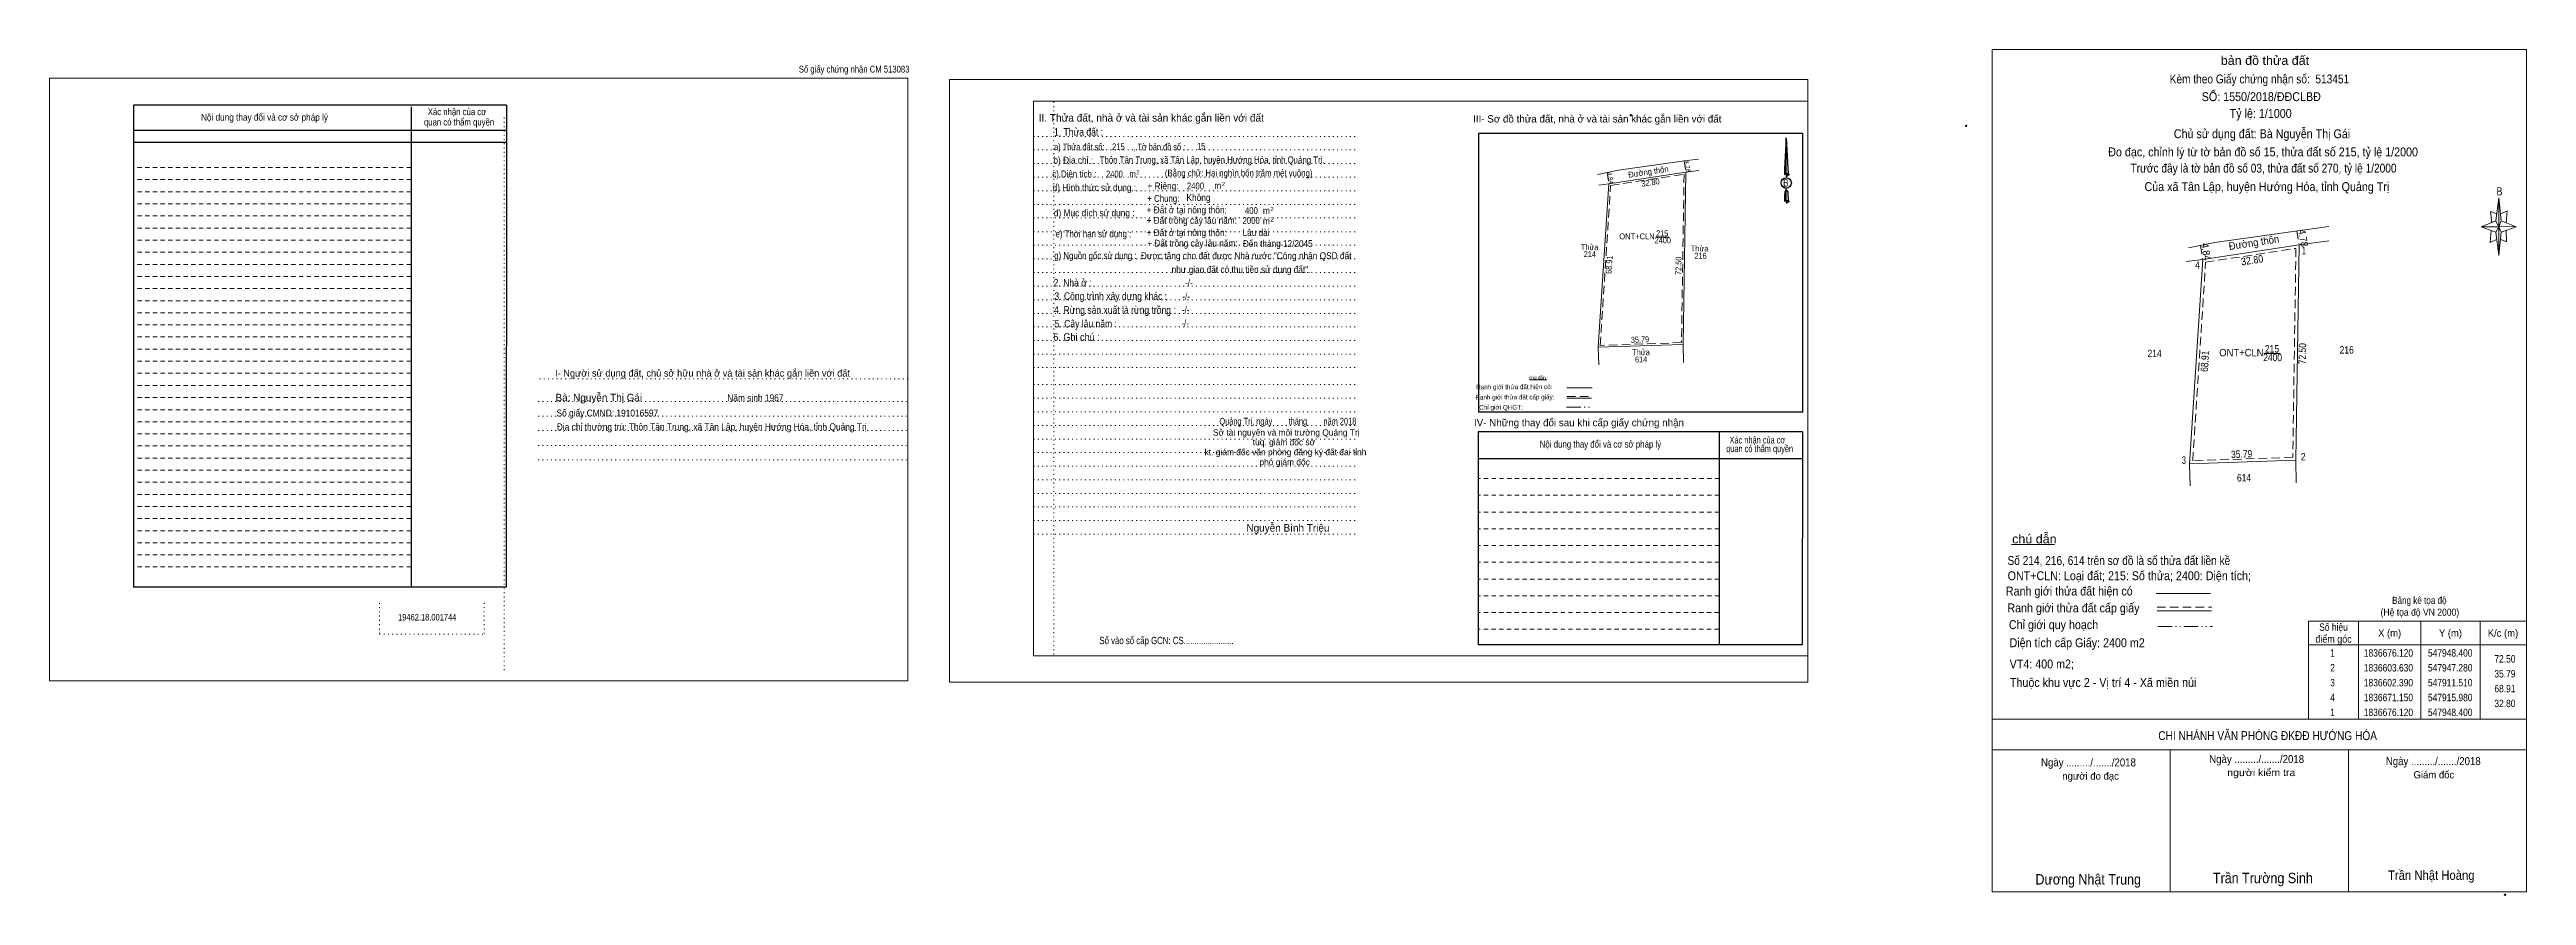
# Model space of a CAD drawing. Header units: metres. Extents: x 547191 to 549251, y 1835754 to 1836742.
# Drawn here: x 547191 to 548025, y 1836457 to 1836742 of the extents above; entities that cross this region are included whole.
import ezdxf
from ezdxf.enums import TextEntityAlignment as Align

# ---------------------------------------------------------------- set-up
doc = ezdxf.new("R2010")
doc.units = ezdxf.units.M
doc.header["$LTSCALE"] = 0.96
doc.header["$PDMODE"] = 32
doc.header["$PDSIZE"] = 0.48
for name, pattern in [('DASH_DOUBLE_DOT', [9.2, 5, -1.2, 0.3, -1.2, 0.3, -1.2]), ('DOTTED', [1.5, 0.3, -1.2]), ('MEDIUM_DASHED', [4.5, 3, -1.5]), ('SHORT_DASHED', [2.7, 1.5, -1.2])]:
    doc.linetypes.add(name, pattern=pattern)
for name, color, linetype, lineweight in [('1', 7, 'DOTTED', 13), ('10', 7, 'Continuous', 13), ('17', 7, 'Continuous', 13), ('18', 7, 'Continuous', 25), ('23', 7, 'Continuous', 13), ('28', 7, 'SHORT_DASHED', 13), ('30', 7, 'Continuous', 13), ('5', 7, 'Continuous', 13), ('55', 7, 'Continuous', 13), ('6', 7, 'Continuous', 13), ('63', 7, 'Continuous', 13)]:
    doc.layers.add(name, color=color, linetype=linetype, lineweight=lineweight)
doc.layers.add('40', color=7, linetype='Continuous')

msp = doc.modelspace()

# ---------------------------------------------------------------- linework, layer by layer
at = {"layer": '1'}
for p, q in [((547343.69, 1836718.96), (547343.69, 1836532.22)), ((547528.89, 1836724.26), (547528.89, 1836537.58)), ((547522.09, 1836712.58), (547532.65, 1836712.58)), ((547522.09, 1836712.58), (547630.65, 1836712.58)), ((547522.09, 1836708.1), (547630.65, 1836708.1)), ((547522.09, 1836703.5), (547630.65, 1836703.5)), ((547522.09, 1836698.9), (547630.65, 1836698.9)), ((547522.09, 1836694.32), (547630.65, 1836694.32)), ((547522.09, 1836689.74), (547630.65, 1836689.74)), ((547522.09, 1836685.18), (547630.65, 1836685.18)), ((547522.09, 1836680.54), (547630.65, 1836680.54)), ((547522.09, 1836675.98), (547630.65, 1836675.98)), ((547522.09, 1836671.44), (547630.65, 1836671.44)), ((547522.09, 1836666.78), (547630.65, 1836666.78)), ((547522.09, 1836662.26), (547630.65, 1836662.26)), ((547522.09, 1836657.66), (547630.65, 1836657.66)), ((547522.09, 1836653.06), (547630.65, 1836653.06)), ((547522.09, 1836648.52), (547630.65, 1836648.52)), ((547522.09, 1836643.92), (547630.65, 1836643.92)), ((547522.09, 1836639.36), (547630.65, 1836639.36)), ((547522.09, 1836634.78), (547630.65, 1836634.78)), ((547355.61, 1836631.02), (547479.69, 1836631.02)), ((547522.09, 1836629.1), (547630.65, 1836629.1)), ((547355.17, 1836623.38), (547479.25, 1836623.38)), ((547355.17, 1836618.46), (547479.25, 1836618.46)), ((547522.09, 1836624.46), (547630.65, 1836624.46)), ((547522.09, 1836619.9), (547630.65, 1836619.9)), ((547355.17, 1836613.6), (547479.25, 1836613.6)), ((547522.09, 1836615.3), (547630.65, 1836615.3)), ((547522.09, 1836610.74), (547630.65, 1836610.74)), ((547355.17, 1836608.58), (547479.25, 1836608.58)), ((547355.17, 1836603.7), (547479.25, 1836603.7)), ((547522.09, 1836606.18), (547630.65, 1836606.18)), ((547522.09, 1836601.58), (547630.65, 1836601.58)), ((547522.09, 1836597.04), (547630.65, 1836597.04)), ((547522.09, 1836592.42), (547630.65, 1836592.42)), ((547522.09, 1836587.86), (547630.65, 1836587.86)), ((547522.09, 1836583.26), (547630.65, 1836583.26)), ((547522.09, 1836578.68), (547630.65, 1836578.68)), ((547301.69, 1836555.58), (547301.69, 1836544.98)), ((547336.93, 1836555.58), (547336.93, 1836544.98)), ((547301.69, 1836544.98), (547336.93, 1836544.98))]:
    msp.add_line(p, q, dxfattribs=at)
at = {"layer": '1', "linetype": 'Continuous'}
for p, q in [((547522.09, 1836724.5), (547782.93, 1836724.5)), ((547522.09, 1836724.5), (547522.09, 1836537.7)), ((547782.93, 1836724.5), (547782.93, 1836536.2)), ((547522.09, 1836537.7), (547782.93, 1836537.7))]:
    msp.add_line(p, q, dxfattribs=at)
for points in [[(547190.53, 1836529.3), (547479.71, 1836529.3), (547479.71, 1836732.22), (547190.53, 1836732.22)], [(547190.53, 1836732.22), (547479.71, 1836732.22), (547479.71, 1836529.3), (547190.53, 1836529.3)], [(547493.77, 1836528.9), (547782.93, 1836528.9), (547782.93, 1836731.82), (547493.77, 1836731.82)]]:
    msp.add_lwpolyline(points, close=True, dxfattribs=at)
msp.add_lwpolyline([(547532.65, 1836724.5), (547782.93, 1836724.5), (547782.93, 1836537.7), (547532.65, 1836537.7)], dxfattribs=at)
at = {"layer": '1', "linetype": 'MEDIUM_DASHED'}
msp.add_lwpolyline([(547947.38, 1836674.95), (547946.29, 1836604.6), (547912.58, 1836603.43), (547916.93, 1836670.28)], close=True, dxfattribs=at)
at = {"layer": '10'}
for p, q in [((547948.4, 1836676.12), (547915.98, 1836671.15)), ((547948.4, 1836676.12), (547947.28, 1836603.63)), ((547911.51, 1836602.39), (547915.98, 1836671.15))]:
    msp.add_line(p, q, dxfattribs=at)
at = {"layer": '17'}
msp.add_line((547851.51, 1836575.17), (547865.99, 1836575.17), dxfattribs=at)
at = {"layer": '18'}
for p, q in [((547775.61, 1836712.22), (547776.29, 1836699.78)), ((547775.61, 1836712.22), (547776.29, 1836699.78)), ((547775.61, 1836712.22), (547776.29, 1836699.78)), ((547775.09, 1836701.66), (547775.01, 1836699.78)), ((547775.61, 1836700.14), (547775.61, 1836699.62)), ((547775.61, 1836699.62), (547775.61, 1836699.34)), ((547775.61, 1836699.34), (547775.61, 1836698.9)), ((547775.61, 1836699.34), (547775.61, 1836698.9)), ((547775.61, 1836699.34), (547775.61, 1836698.9)), ((547775.61, 1836694.66), (547775.61, 1836695.26)), ((547775.61, 1836694.66), (547775.61, 1836695.26)), ((547775.61, 1836694.66), (547775.61, 1836695.26)), ((547775.61, 1836694.66), (547776.13, 1836693.94)), ((547775.61, 1836694.66), (547776.13, 1836693.94)), ((547775.61, 1836694.66), (547776.13, 1836693.94)), ((547776.13, 1836693.94), (547776.29, 1836690.74)), ((547776.13, 1836693.94), (547776.29, 1836690.74)), ((547776.13, 1836693.94), (547776.29, 1836690.74)), ((547775.61, 1836691.14), (547775.61, 1836690.64)), ((547775.61, 1836690.64), (547775.61, 1836690.3))]:
    msp.add_line(p, q, dxfattribs=at)
for points in [[(547775.61, 1836700.14), (547775.61, 1836712.22), (547775.09, 1836701.66)], [(547775.61, 1836691.14), (547775.61, 1836694.66), (547775.21, 1836693.94), (547775.09, 1836692.64), (547775.01, 1836690.74)]]:
    msp.add_lwpolyline(points, dxfattribs=at)
msp.add_ellipse((547775.633, 1836696.9766), major_axis=(0, 1.7728), ratio=0.983453, dxfattribs=at)
for centre, start_param, end_param in [((547775.6337, 1836699.7083), 1.57079633, 3.07445202), ((547775.6337, 1836699.7083), 0.06714063, 1.57079633), ((547775.6337, 1836699.7083), 4.71238898, 6.28318531), ((547775.6337, 1836690.6602), 2.49106941, 3.07427841), ((547775.6337, 1836690.6602), 1.57079633, 2.49106941), ((547775.6337, 1836690.6602), 0.06714063, 1.57079633), ((547775.6337, 1836690.6602), 4.71238898, 6.28318531)]:
    msp.add_ellipse(centre, major_axis=(0.6391, 0), ratio=0.655448, start_param=start_param, end_param=end_param, dxfattribs=at)
for p in [(547776.29, 1836699.78), (547776.29, 1836690.74)]:
    msp.add_point(p, dxfattribs=at)
at = {"layer": '23'}
for p, q in [((547920.02, 1836676.89), (547911.12, 1836675.1)), ((547958.49, 1836677.48), (547948.4, 1836676.12)), ((547915.98, 1836671.15), (547910.43, 1836670.55))]:
    msp.add_line(p, q, dxfattribs=at)
msp.add_lwpolyline([(547958.43, 1836682.26), (547948.8, 1836681.01), (547920.02, 1836676.89)], dxfattribs=at)
at = {"layer": '28', "linetype": 'Continuous', "lineweight": 25}
for p, q in [((547344.53, 1836723.12), (547218.81, 1836723.12)), ((547312.31, 1836722.62), (547312.41, 1836560.82)), ((547344.53, 1836723.12), (547344.39, 1836560.82)), ((547344.53, 1836714.66), (547218.93, 1836714.66)), ((547344.53, 1836714.66), (547218.93, 1836714.66)), ((547344.53, 1836710.56), (547218.93, 1836710.56)), ((547671.99, 1836713.68), (547671.99, 1836619.78)), ((547781.21, 1836619.78), (547671.99, 1836619.78)), ((547753.01, 1836613.18), (547753.07, 1836541.42)), ((547781.13, 1836613.18), (547781.05, 1836541.42)), ((547781.05, 1836604.06), (547671.83, 1836604.06)), ((547344.39, 1836560.82), (547218.81, 1836560.9)), ((547781.05, 1836541.42), (547671.83, 1836541.42))]:
    msp.add_line(p, q, dxfattribs=at)
at = {"layer": '28'}
for p, q in [((547312.31, 1836702.18), (547218.81, 1836702.18)), ((547312.31, 1836698.1), (547218.81, 1836698.1)), ((547312.31, 1836694.02), (547218.81, 1836694.02)), ((547312.31, 1836689.9), (547218.81, 1836689.9)), ((547312.31, 1836685.86), (547218.81, 1836685.86)), ((547312.31, 1836681.78), (547218.81, 1836681.78)), ((547312.31, 1836677.66), (547218.81, 1836677.66)), ((547312.31, 1836673.66), (547218.81, 1836673.66)), ((547312.31, 1836669.54), (547218.81, 1836669.54)), ((547312.31, 1836665.5), (547218.81, 1836665.5)), ((547312.31, 1836661.42), (547218.81, 1836661.42)), ((547312.31, 1836657.3), (547218.81, 1836657.3)), ((547312.31, 1836653.2), (547218.81, 1836653.2)), ((547312.31, 1836649.18), (547218.81, 1836649.18)), ((547312.31, 1836645.1), (547218.81, 1836645.1)), ((547312.31, 1836641.02), (547218.81, 1836641.02)), ((547312.31, 1836636.94), (547218.81, 1836636.94)), ((547312.31, 1836632.9), (547218.81, 1836632.9)), ((547312.31, 1836628.82), (547218.81, 1836628.82)), ((547312.31, 1836624.7), (547218.81, 1836624.7)), ((547312.31, 1836620.62), (547218.81, 1836620.62)), ((547312.31, 1836616.58), (547218.81, 1836616.58)), ((547312.31, 1836612.46), (547218.81, 1836612.46)), ((547312.31, 1836608.4), (547218.81, 1836608.4)), ((547312.31, 1836604.3), (547218.81, 1836604.3)), ((547312.31, 1836600.22), (547218.81, 1836600.22)), ((547312.31, 1836596.18), (547218.81, 1836596.18)), ((547753.01, 1836597.46), (547671.83, 1836597.46)), ((547312.31, 1836592.08), (547218.81, 1836592.08)), ((547312.31, 1836588.02), (547218.81, 1836588.02)), ((547753.01, 1836591.84), (547671.83, 1836591.84)), ((547753.01, 1836586.14), (547671.83, 1836586.14)), ((547312.31, 1836583.94), (547218.81, 1836583.94)), ((547312.31, 1836579.88), (547218.81, 1836579.88)), ((547753.01, 1836580.5), (547671.83, 1836580.5)), ((547312.31, 1836575.82), (547218.81, 1836575.82)), ((547312.31, 1836571.7), (547218.81, 1836571.7)), ((547312.31, 1836567.7), (547218.81, 1836567.7)), ((547753.01, 1836574.86), (547671.83, 1836574.86)), ((547753.01, 1836569.3), (547671.83, 1836569.3)), ((547753.01, 1836563.58), (547671.83, 1836563.58)), ((547753.01, 1836557.98), (547671.83, 1836557.98)), ((547752.93, 1836552.3), (547671.83, 1836552.3)), ((547752.93, 1836546.66), (547671.83, 1836546.66))]:
    msp.add_line(p, q, dxfattribs=at)
at = {"layer": '28', "linetype": 'Continuous', "lineweight": 25}
for points in [[(547344.53, 1836723.12), (547218.81, 1836723.12), (547218.81, 1836560.9)], [(547781.21, 1836619.78), (547781.21, 1836713.68), (547671.99, 1836713.68)], [(547781.13, 1836613.18), (547671.83, 1836613.18), (547671.83, 1836541.42)]]:
    msp.add_lwpolyline(points, dxfattribs=at)
at = {"layer": '28'}
msp.add_point((547723.31, 1836719.76), dxfattribs=at)
at = {"layer": '30'}
for p, q in [((547911.51, 1836602.39), (547947.28, 1836603.63)), ((547911.51, 1836602.39), (547911.7, 1836594.98)), ((547947.28, 1836603.63), (547947.43, 1836595.95))]:
    msp.add_line(p, q, dxfattribs=at)
at = {"layer": '5'}
for p, q in [((547845.03, 1836458.29), (547845.03, 1836741.89)), ((548014.75, 1836684.17), (548015.75, 1836691.97)), ((548014.75, 1836680.37), (548009.75, 1836682.17)), ((548016.55, 1836680.37), (548015.75, 1836672.57)), ((548018.35, 1836677.17), (548016.35, 1836677.97)), ((548016.55, 1836684.17), (548021.55, 1836682.17)), ((548018.15, 1836680.97), (548018.35, 1836677.17)), ((547905.03, 1836458.29), (547905.03, 1836506.09)), ((547965.03, 1836458.29), (547965.03, 1836506.09))]:
    msp.add_line(p, q, dxfattribs=at)
for points in [[(547845.03, 1836741.89), (548025.03, 1836741.89), (548025.03, 1836458.29)], [(548015.15, 1836686.57), (548012.95, 1836687.37), (548013.35, 1836683.57)], [(548016.35, 1836686.57), (548018.55, 1836687.57), (548018.15, 1836683.57)], [(548015.75, 1836682.17), (548014.75, 1836684.17), (548009.75, 1836682.17)], [(548013.15, 1836680.97), (548012.75, 1836676.97), (548014.95, 1836677.97)], [(548015.75, 1836682.17), (548016.55, 1836680.37), (548021.55, 1836682.17)]]:
    msp.add_lwpolyline(points, dxfattribs=at)
for points in [[(548015.75, 1836691.97), (548016.55, 1836684.17), (548015.75, 1836682.17)], [(548015.75, 1836682.17), (548009.75, 1836682.17), (548014.75, 1836684.17), (548016.55, 1836680.37), (548021.55, 1836682.17), (548015.75, 1836682.37)], [(548015.75, 1836682.17), (548015.75, 1836672.57), (548014.75, 1836680.37)]]:
    msp.add_lwpolyline(points, close=True, dxfattribs=at)
msp.add_point((547836.25, 1836716.19), dxfattribs=at)
at = {"layer": '55'}
for p, q in [((547719.14, 1836701.23), (547712.02, 1836699.8)), ((547712.33, 1836641.63), (547715.9, 1836696.64)), ((547715.9, 1836696.64), (547712.49, 1836696.28)), ((547741.84, 1836700.61), (547740.94, 1836642.62)), ((547731.72, 1836678.73), (547736.12, 1836678.73)), ((547712.33, 1836641.63), (547740.94, 1836642.62)), ((547712.33, 1836641.63), (547712.48, 1836635.7)), ((547740.94, 1836642.62), (547741.06, 1836636.48)), ((547689.27, 1836630.62), (547694.93, 1836630.66)), ((547701.69, 1836628), (547710.27, 1836628)), ((547701.77, 1836624.52), (547710.01, 1836624.52)), ((547701.77, 1836624.52), (547710.01, 1836624.52))]:
    msp.add_line(p, q, dxfattribs=at)
at = {"layer": '55', "linetype": 'MEDIUM_DASHED'}
for p, q in [((547741.26, 1836704.4), (547741.84, 1836700.61)), ((547715.31, 1836700.46), (547715.9, 1836696.64)), ((547701.77, 1836625.06), (547710.21, 1836625.06))]:
    msp.add_line(p, q, dxfattribs=at)
at = {"layer": '55', "linetype": 'DASH_DOUBLE_DOT'}
msp.add_line((547701.65, 1836621.42), (547710.21, 1836621.42), dxfattribs=at)
at = {"layer": '55'}
for points in [[(547746.18, 1836701.2), (547741.84, 1836700.61), (547715.9, 1836696.64)], [(547746.04, 1836705.02), (547742.16, 1836704.52), (547719.14, 1836701.23)]]:
    msp.add_lwpolyline(points, dxfattribs=at)
at = {"layer": '55', "linetype": 'MEDIUM_DASHED'}
msp.add_lwpolyline([(547741.22, 1836699.92), (547740.35, 1836643.2), (547712.96, 1836642.26), (547716.48, 1836696.12)], close=True, dxfattribs=at)
at = {"layer": '6'}
for p, q in [((547900.31, 1836558.73), (547918.59, 1836558.73)), ((547900.59, 1836552.89), (547918.87, 1836552.89)), ((547845.03, 1836516.41), (548025.03, 1836516.41)), ((547845.03, 1836506.09), (548025.03, 1836506.09)), ((548025.03, 1836458.29), (547845.03, 1836458.29))]:
    msp.add_line(p, q, dxfattribs=at)
at = {"layer": '6', "linetype": 'MEDIUM_DASHED'}
msp.add_line((547900.59, 1836554.13), (547918.99, 1836554.13), dxfattribs=at)
at = {"layer": '6'}
msp.add_point((548017.81, 1836457.29), dxfattribs=at)
at = {"layer": '63', "linetype": 'MEDIUM_DASHED'}
for p, q in [((547947.68, 1836680.85), (547948.4, 1836676.12)), ((547915.24, 1836675.93), (547915.98, 1836671.15))]:
    msp.add_line(p, q, dxfattribs=at)
at = {"layer": '63'}
for p, q in [((547936.56, 1836639.52), (547942.06, 1836639.52)), ((547968.43, 1836549.41), (547968.43, 1836516.41)), ((547989.43, 1836549.41), (547989.43, 1836516.41)), ((548009.43, 1836549.41), (548009.43, 1836516.41)), ((547951.63, 1836541.41), (548025.03, 1836541.41))]:
    msp.add_line(p, q, dxfattribs=at)
at = {"layer": '63', "linetype": 'DASH_DOUBLE_DOT'}
msp.add_line((547900.83, 1836547.61), (547919.23, 1836547.61), dxfattribs=at)
at = {"layer": '63'}
msp.add_lwpolyline([(547951.63, 1836549.41), (548025.03, 1836549.41), (548025.03, 1836516.41), (547951.63, 1836516.41)], close=True, dxfattribs=at)

# ---------------------------------------------------------------- texts
at = {"layer": '1'}
for s, width, p in [('ONT+CLN', 0.95, (547928.985, 1836638.59)), ('2400', 0.85, (547939.505, 1836636.97)), ('215', 0.85, (547939.29, 1836639.87))]:
    msp.add_text(s, height=2.5, dxfattribs=dict(at, width=width)).set_placement(p, align=Align.CENTER)
at = {"layer": '18'}
for s, height, p in [('II. Thửa đất, nhà ở và tài sản khác gắn liền với đất', 2.535, (547561.72, 1836717.65)), ('Bà: Nguyễn Thị Gái', 2.5, (547375.585, 1836623.47)), ('Sở tài nguyên và môi trường Quảng Trị', 2.112, (547607.2, 1836611.89)), ('tuq. giám đốc sở', 2.114, (547606.42, 1836608.63)), ('kt. giám đốc văn phòng đăng ký đất đai tỉnh', 2.114, (547606.93, 1836605.29)), ('phó giám đốc', 2.114, (547606.65, 1836601.93)), ('Nguyễn Bình Triệu', 2.51, (547607.77, 1836579.57))]:
    msp.add_text(s, height=height, dxfattribs=at).set_placement(p, align=Align.CENTER)
for s, height, width, p in [('a) Thửa đất số:              , Tờ bản đồ số : ', 2.324, 0.8, (547551.41, 1836707.93)), ('1. Thửa đất :', 2.535, 0.85, (547537.2, 1836712.89)), ('215', 2.3, 0.8, (547550.635, 1836708.03)), ('15', 2.3, 0.8, (547578.54, 1836708.17)), ('c) Diện tích :                                                   ', 2.324, 0.85, (547554.5, 1836698.85)), ('b) Địa chỉ : ', 2.324, 0.9, (547535.81, 1836703.49)), ('2400', 2.3, 0.8, (547549.305, 1836698.81)), ('2', 1.408, 0.75, (547557.16, 1836699.87)), ('(Bằng chữ: Hai nghìn bốn trăm mét vuông)', 2.3, 0.85, (547591.165, 1836699.17)), ('d) Hình thức sử dụng :', 2.323, 0.9, (547542.52, 1836694.29)), (' m', 2.324, 0.85, (547555.07, 1836698.85)), ('       + Chung:', 2.323, 0.85, (547563.2, 1836690.61)), ('+ Riêng: ', 2.323, 0.9, (547566.05, 1836694.81)), ('Không', 2.323, 0.9, (547577.62, 1836690.89)), ('2400', 2.3, 0.85, (547576.605, 1836694.81)), (' m', 2.323, 0.9, (547583.72, 1836694.91)), ('2', 1.408, 0.8, (547586.01, 1836695.91)), ('B', 2.434, 0.85, (547775.51, 1836695.77)), ('đ) Mục đích sử dụng :', 2.323, 0.9, (547542.5, 1836685.71)), ('+ Đất trồng cây lâu năm:', 2.32, 0.9, (547575.34, 1836683.21)), ('+ Đất ở tại nông thôn:', 2.32, 0.9, (547573.65, 1836686.73)), ('2000', 2.3, 0.85, (547595.375, 1836683.17)), ('400', 2.3, 0.85, (547595.445, 1836686.51)), (' m', 2.323, 0.9, (547600.1, 1836686.49)), (' m', 2.323, 0.9, (547600.1, 1836682.99)), ('2', 1.408, 0.8, (547602.39, 1836687.49)), ('2', 1.408, 0.8, (547602.39, 1836683.99)), ('e) Thời hạn sử dụng :', 2.323, 0.85, (547542.2, 1836678.69)), ('+ Đất ở tại nông thôn:', 2.32, 0.9, (547573.65, 1836679.07)), ('+ Đất trồng cây lâu năm:', 2.32, 0.9, (547575.56, 1836675.53)), ('Đến tháng 12/2045', 2.3, 0.9, (547604.335, 1836675.41)), ('Lâu dài', 2.3, 0.9, (547597.01, 1836679.13)), ('g) Nguồn gốc sử dụng :', 2.323, 0.85, (547542.9, 1836671.35)), ('2. Nhà ở :', 2.535, 0.85, (547535.22, 1836662.13)), ('3. Công trình xây dựng khác :', 2.535, 0.85, (547548.06, 1836657.61)), ('4. Rừng sản xuất là rừng trồng :', 2.535, 0.85, (547549.46, 1836652.95)), ('6. Ghi chú :', 2.535, 0.9, (547536.52, 1836643.83)), ('5. Cây lâu năm :', 2.535, 0.85, (547539.66, 1836648.31)), ('Quảng Trị, ngày        tháng        năm 2018', 2.322, 0.8, (547607.73, 1836615.57)), ('19462.18.001744', 2.22, 0.85, (547317.77, 1836549.63)), ('Số vào sổ cấp GCN: CS.......................', 2.461, 0.8, (547566.84, 1836541.67))]:
    msp.add_text(s, height=height, dxfattribs=dict(at, width=width)).set_placement(p, align=Align.CENTER)
for s, width, p in [('Thôn Tân Trung, xã Tân Lập, huyện Hướng Hóa, tỉnh Quảng Trị.', 0.85, (547544.34, 1836703.59)), ('Được tặng cho đất được Nhà nước "Công nhận QSD đất ', 0.9, (547558.24, 1836671.31)), ('như giao đất có thu tiền sử dụng đất".', 0.9, (547568.56, 1836666.67))]:
    msp.add_text(s, height=2.32, dxfattribs=dict(at, width=width)).set_placement(p)
at = {"layer": '28'}
for s, height, width, p in [('Nội dung thay đổi và cơ sở pháp lý', 2.296, 0.9, (547262.95, 1836717.95)), ('Nội dung thay đổi và cơ sở pháp lý', 2.296, 0.9, (547262.95, 1836717.95)), (' quan có thẩm quyền', 2.296, 0.85, (547328.14, 1836716.33)), (' quan có thẩm quyền', 2.296, 0.85, (547328.14, 1836716.33)), ('Xác nhận của cơ', 2.296, 0.85, (547327.82, 1836719.81)), ('Xác nhận của cơ', 2.296, 0.85, (547327.82, 1836719.81)), ('-/-', 2.324, 0.85, (547573.47, 1836657.63)), ('-/-', 2.324, 0.85, (547574.41, 1836662.25)), ('-/-', 2.324, 0.85, (547573.35, 1836653.11)), ('-/-', 2.324, 0.85, (547573.11, 1836648.57)), ('Nội dung thay đổi và cơ sở pháp lý', 2.324, 0.85, (547713.05, 1836607.85)), ('Xác nhận của cơ', 2.324, 0.8, (547765.93, 1836609.25)), (' quan có thẩm quyền', 2.324, 0.8, (547766.34, 1836606.33))]:
    msp.add_text(s, height=height, dxfattribs=dict(at, width=width)).set_placement(p, align=Align.CENTER)
for s, height, p in [('III- Sơ đồ thửa đất, nhà ở và tài sản khác gắn liền với đất', 2.465, (547711.99, 1836717.33)), ('I- Người sử dụng đất, chủ sở hữu nhà ở và tài sản khác gắn liền với đất', 2.328, (547410.53, 1836631.77)), ('IV- Những thay đổi sau khi cấp giấy chứng nhận', 2.465, (547705.81, 1836615.05))]:
    msp.add_text(s, height=height, dxfattribs=at).set_placement(p, align=Align.CENTER)
at = {"layer": '28', "width": 0.9}
for s, p in [('Số giấy CMND: 191016597', (547361.32, 1836618.33)), ('Năm sinh 1967', (547418.86, 1836623.45)), ('Địa chỉ thường trú: Thôn Tân Trung, xã Tân Lập, huyện Hướng Hóa, tỉnh Quảng Trị', (547361.44, 1836613.69))]:
    msp.add_text(s, height=2.34, dxfattribs=at).set_placement(p)
at = {"layer": '40', "width": 0.85}
msp.add_text('Số giấy chứng nhận CM 513083', height=2.277, dxfattribs=at).set_placement((547461.6, 1836734.15), align=Align.CENTER)
at = {"layer": '5'}
for s, height, width, p in [('bản đồ thửa đất', 3, 1.05, (547936.93, 1836736.73)), ('Kèm theo Giấy chứng nhận số:  513451', 3, 0.85, (547935.065, 1836730.49)), ('SỐ: 1550/2018/ĐĐCLBĐ', 3, 0.9, (547935.695, 1836724.53)), ('Tỷ lệ: 1/1000', 3, 0.9, (547935.485, 1836718.89)), ('Chủ sử dụng đất: Bà Nguyễn Thị Gái', 3, 0.9, (547935.935, 1836712.04)), ('Đo đạc, chỉnh lý từ tờ bản đồ số 15, thửa đất số 215, tỷ lệ 1/2000 ', 3, 0.9, (547936.805, 1836705.92)), ('Trước đây là tờ bản đồ số 03, thửa đất số 270, tỷ lệ 1/2000 ', 3, 0.85, (547936.925, 1836700.46)), ('Của xã Tân Lập, huyện Hướng Hóa, tỉnh Quảng Trị', 3, 0.9, (547937.575, 1836694.23)), ('B', 2.755, 0.8, (548015.955, 1836692.77))]:
    msp.add_text(s, height=height, dxfattribs=dict(at, width=width)).set_placement(p, align=Align.CENTER)
at = {"layer": '55'}
for s, height, rotation, width, p in [('Đường thôn', 2, 8.716, 0.95, (547729.3235, 1836699.7348)), ('4.78', 1.5, 278.655, 0.9, (547741.6782, 1836702.5079)), ('4.84', 1.5, 278.8, 0.9, (547715.6864, 1836698.5347)), ('32.80', 2, 8.716, 0.9, (547730.0335, 1836696.1235)), ('68.91', 2, 86.281, 0.85, (547716.9753, 1836669.3801)), ('72.50', 2, 89.115, 0.85, (547740.3251, 1836669.0796)), ('35.79', 2, 1.985, 0.85, (547726.3904, 1836643.2412)), ('Ranh giới thửa đất hiện có:', 1.585, 0.135, 0.8, (547684.0331, 1836627.5146)), ('Chỉ giới QHGT:', 1.578, 0.135, 0.85, (547679.5631, 1836620.6246)), ('Ranh giới thửa đất cấp giấy:', 1.578, 0.135, 0.8, (547684.2331, 1836624.0755))]:
    msp.add_text(s, height=height, rotation=rotation, dxfattribs=dict(at, width=width)).set_placement(p, align=Align.CENTER)
for s, width, p in [('Thửa', 0.85, (547709.41, 1836674.35)), ('ONT+CLN', 0.95, (547725.35, 1836677.97)), ('2400', 0.85, (547734.04, 1836676.67)), ('215', 0.85, (547733.865, 1836678.99)), ('Thửa', 0.85, (547746.45, 1836673.91)), ('214', 0.85, (547709.47, 1836672.01)), ('216', 0.85, (547746.76, 1836671.46)), ('Thửa', 0.85, (547726.7, 1836638.98)), ('614', 0.85, (547726.76, 1836636.52))]:
    msp.add_text(s, height=2, dxfattribs=dict(at, width=width)).set_placement(p, align=Align.CENTER)
msp.add_text('chú dẫn :', height=1.165, rotation=359.974, dxfattribs=at).set_placement((547692.2247, 1836630.8084), align=Align.CENTER)
at = {"layer": '6'}
for s, height, width, p in [('chú dẫn', 3, 1.05, (547859.245, 1836575.61)), ('Ranh giới thửa đất hiện có ', 3, 0.9, (547871.495, 1836558.05)), ('Ranh giới thửa đất cấp giấy', 3, 0.9, (547872.395, 1836552.37)), ('(Hệ tọa độ VN 2000)', 2.4, 0.9, (547989.125, 1836551.23)), ('Bảng kê tọa độ', 2.4, 0.85, (547988.945, 1836555.23)), ('Chỉ giới quy hoạch', 3, 0.9, (547865.695, 1836546.73)), ('CHI NHÁNH VĂN PHÒNG ĐKĐĐ HƯỚNG HÓA', 3, 0.85, (547937.83, 1836509.37)), ('Ngày ........./......./2018', 2.7, 0.9, (547877.47, 1836500.49)), ('Ngày ........./......./2018', 2.7, 0.9, (547934.13, 1836501.63)), ('Ngày ........./......./2018', 2.7, 0.9, (547993.63, 1836500.93)), ('người kiểm tra', 2.4, 1.1, (547935.69, 1836497.23)), ('Dương Nhật Trung', 3.5, 0.9, (547877.38, 1836460.73)), ('Trần Trường Sinh', 3.5, 0.9, (547936.23, 1836461.17)), ('Trần Nhật Hoàng', 3.16, 0.9, (547992.96, 1836462.29))]:
    msp.add_text(s, height=height, dxfattribs=dict(at, width=width)).set_placement(p, align=Align.CENTER)
for s, width, p in [('Số 214, 216, 614 trên sơ đồ là số thửa đất liền kề', 0.85, (547850.19, 1836568.33)), ('ONT+CLN: Loại đất; 215: Số thửa; 2400: Diện tích;', 0.9, (547850.23, 1836563.21)), ('Diện tích cấp Giấy: 2400 m2', 0.9, (547850.87, 1836540.65)), ('VT4: 400 m2;', 0.9, (547850.91, 1836533.49)), ('Thuộc khu vực 2 - Vị trí 4 - Xã miền núi', 0.9, (547851.01, 1836527.25))]:
    msp.add_text(s, height=3, dxfattribs=dict(at, width=width)).set_placement(p)
for s, p in [('người đo đạc', (547878.18, 1836496.05)), ('Giám đốc', (547993.84, 1836496.49))]:
    msp.add_text(s, height=2.4, dxfattribs=at).set_placement(p, align=Align.CENTER)
at = {"layer": '63'}
for s, rotation, width, p in [('4.84', 278.8, 0.9, (547915.8804, 1836673.6462)), ('Đường thôn', 8.716, 0.95, (547933.3956, 1836675.6658)), ('4.78', 278.655, 0.9, (547948.5855, 1836678.2331)), ('32.80', 8.716, 0.9, (547932.7956, 1836669.7388)), ('72.50', 89.115, 0.85, (547950.7663, 1836639.4757)), ('68.91', 86.281, 0.85, (547917.9217, 1836636.8539)), ('35.79', 1.985, 0.85, (547929.1067, 1836604.4364))]:
    msp.add_text(s, height=2.5, rotation=rotation, dxfattribs=dict(at, width=width)).set_placement(p, align=Align.CENTER)
for s, width, p in [(' 4', 0.85, (547914.98, 1836668.05)), (' 1', 0.75, (547950.74, 1836672.94)), (' 3', 0.8, (547910.33, 1836602.39)), (' 2', 0.85, (547950.63, 1836603.54)), ('72.50', 0.85, (548021.33, 1836535.46)), ('35.79', 0.85, (548021.33, 1836530.46)), ('68.91', 0.85, (548021.33, 1836525.46)), ('32.80', 0.85, (548021.33, 1836520.46))]:
    msp.add_text(s, height=2.5, dxfattribs=dict(at, width=width)).set_placement(p, align=Align.RIGHT)
for s, width, p in [('214', 0.85, (547899.755, 1836638.31)), ('216', 0.85, (547964.46, 1836639.51)), ('614', 0.85, (547929.865, 1836596.44)), ('điểm góc', 0.9, (547960.03, 1836542.16)), ('Số hiệu', 0.85, (547960.03, 1836546.16)), ('X (m)', 0.95, (547978.93, 1836544.16)), ('Y (m)', 0.95, (547999.425, 1836544.16)), ('K/c (m)', 0.95, (548017.13, 1836544.16)), (' 2', 0.85, (547959.33, 1836532.46)), (' 1', 0.75, (547959.325, 1836537.46)), ('1836676.120', 0.85, (547978.53, 1836537.46)), ('1836603.630', 0.85, (547978.53, 1836532.46)), ('547948.400', 0.85, (547999.335, 1836537.46)), ('547947.280', 0.85, (547999.335, 1836532.46)), (' 3', 0.8, (547959.33, 1836527.46)), ('1836602.390', 0.85, (547978.53, 1836527.46)), ('547911.510', 0.85, (547999.335, 1836527.46)), (' 4', 0.85, (547959.325, 1836522.46)), (' 1', 0.75, (547959.325, 1836517.46)), ('1836671.150', 0.85, (547978.53, 1836522.46)), ('1836676.120', 0.85, (547978.53, 1836517.46)), ('547915.980', 0.85, (547999.335, 1836522.46)), ('547948.400', 0.85, (547999.335, 1836517.46))]:
    msp.add_text(s, height=2.5, dxfattribs=dict(at, width=width)).set_placement(p, align=Align.CENTER)

doc.saveas('drawing.dxf')
